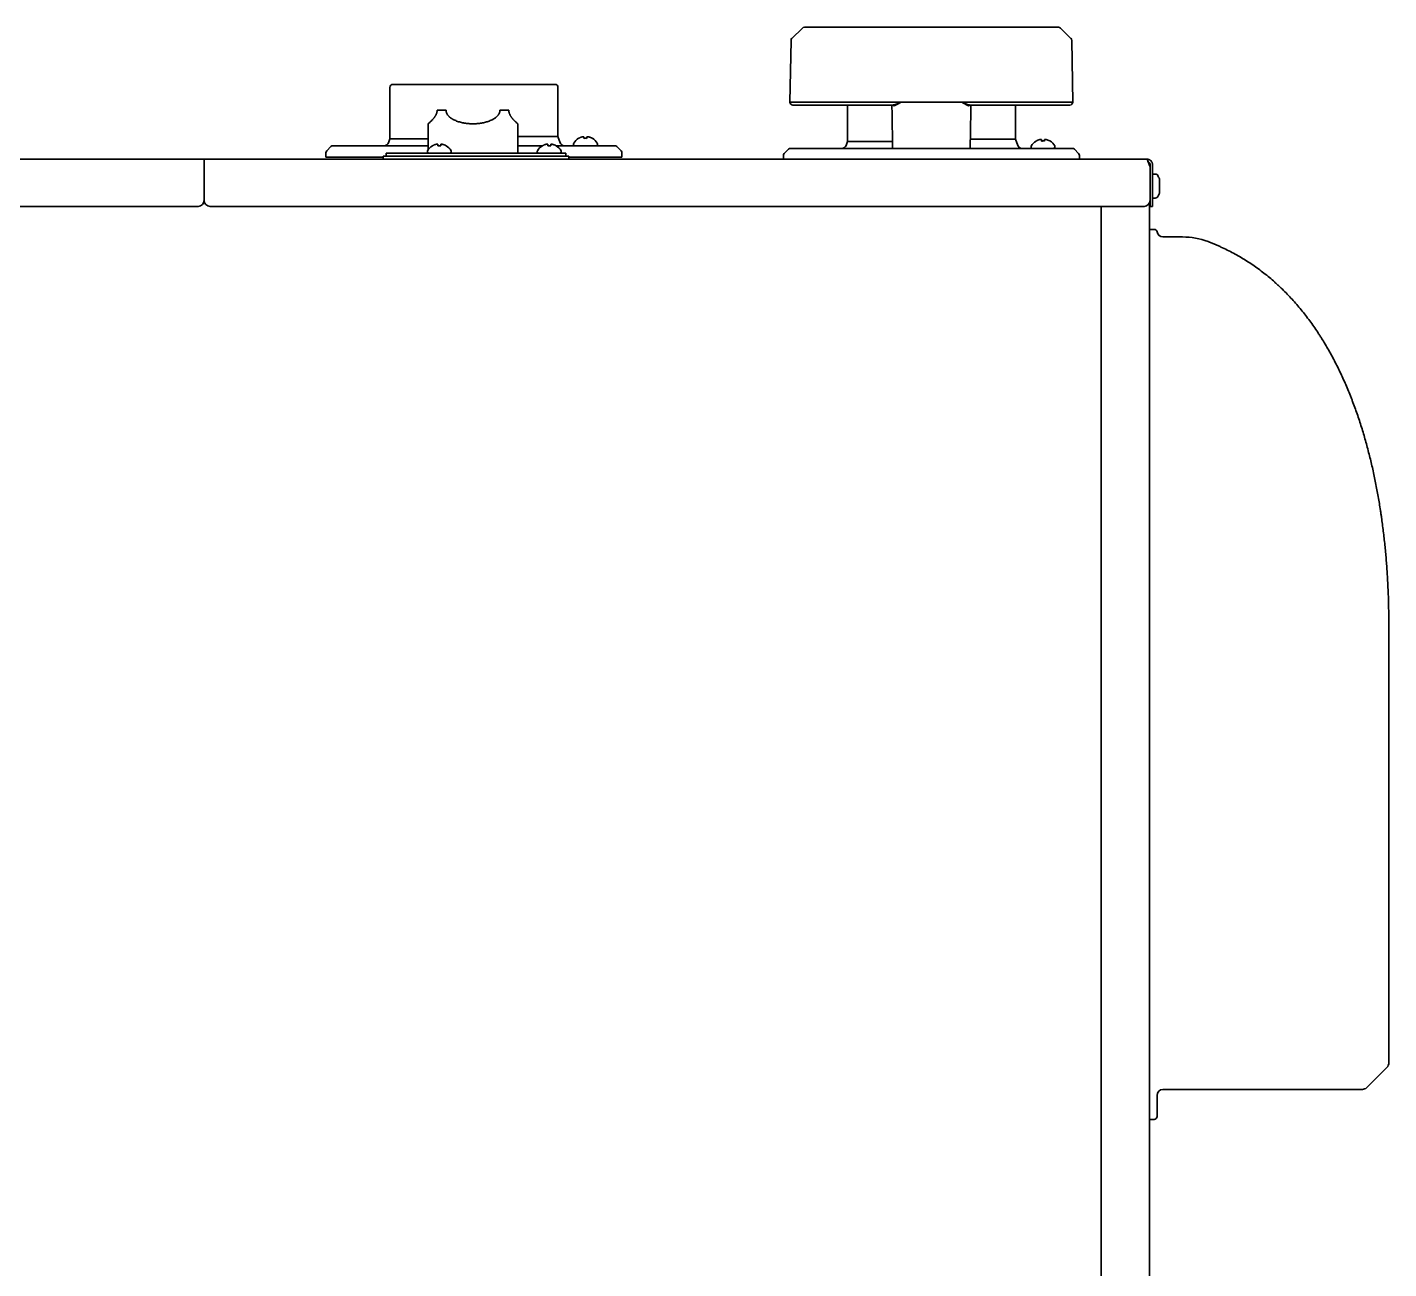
# Model space of a CAD drawing. Extents: x 53 to 4125, y 6244 to 9910.
# Drawn here: x 1509 to 1964.3, y 8372 to 8787 of the extents above; entities that cross this region are included whole.
import ezdxf

# ---------------------------------------------------------------- set-up
doc = ezdxf.new("R2010")
doc.units = 0
doc.header["$LTSCALE"] = 5
doc.layers.add('1', color=7, linetype='CONTINUOUS', true_color=0xffffff)

msp = doc.modelspace()

# ---------------------------------------------------------------- linework, layer by layer
at = {"layer": '1', "color": 7, "linetype": 'Continuous', "lineweight": 35}
for p, q in [((1768.2, 8786.72), (1764.71, 8783.29)), ((1768.9, 8787), (1853.81, 8787)), ((1857.99, 8783.29), (1854.51, 8786.72)), ((1764.41, 8782.59), (1764.05, 8762)), ((1858.65, 8762), (1858.29, 8782.59)), ((1630.26, 8766.9), (1630.26, 8749.65)), ((1630.26, 8766.9), (1630.26, 8749.65)), ((1631.26, 8767.9), (1648.1, 8767.9)), ((1631.26, 8767.9), (1648.1, 8767.9)), ((1645.74, 8767.9), (1663.21, 8767.9)), ((1648.1, 8767.9), (1650.52, 8767.9)), ((1648.1, 8767.9), (1650.52, 8767.9)), ((1650.52, 8767.9), (1652.28, 8767.9)), ((1650.52, 8767.9), (1652.28, 8767.9)), ((1652.28, 8767.9), (1664.43, 8767.9)), ((1652.28, 8767.9), (1664.43, 8767.9)), ((1664.43, 8767.9), (1666.19, 8767.9)), ((1664.43, 8767.9), (1666.19, 8767.9)), ((1666.19, 8767.9), (1668.62, 8767.9)), ((1666.19, 8767.9), (1668.62, 8767.9)), ((1666.49, 8767.9), (1667.85, 8767.9)), ((1667.85, 8767.9), (1680.66, 8767.9)), ((1668.62, 8767.9), (1685.46, 8767.9)), ((1668.62, 8767.9), (1685.46, 8767.9)), ((1680.66, 8767.9), (1682.02, 8767.9)), ((1686.46, 8750.43), (1686.46, 8766.9)), ((1686.46, 8750.43), (1686.46, 8766.9)), ((1647.33, 8759.23), (1646.05, 8759.23)), ((1646.05, 8759.23), (1647.33, 8759.23)), ((1670.05, 8759.23), (1668.78, 8759.23)), ((1668.78, 8759.23), (1670.05, 8759.23)), ((1858.65, 8762), (1764.05, 8762)), ((1764.05, 8762), (1764.05, 8761.98)), ((1798.5, 8761), (1765.05, 8761)), ((1783.25, 8761), (1783.25, 8748.75)), ((1783.25, 8761), (1783.25, 8748.75)), ((1857.65, 8761), (1824.2, 8761)), ((1839.45, 8749.53), (1839.45, 8761)), ((1839.45, 8749.53), (1839.45, 8761)), ((1858.65, 8761.98), (1858.65, 8762)), ((1643.05, 8754.74), (1643.05, 8746.01)), ((1673.06, 8744.9), (1673.05, 8754.74)), ((1673.05, 8750.43), (1686.46, 8750.43)), ((1673.05, 8750.43), (1686.46, 8750.43)), ((1687.2, 8748.39), (1686.46, 8750.43)), ((1687.2, 8748.39), (1686.46, 8750.43)), ((1610.56, 8747.11), (1609.15, 8745.69)), ((1610.56, 8747.11), (1609.15, 8745.69)), ((1611.27, 8747.4), (1643.06, 8747.4)), ((1611.27, 8747.4), (1643.06, 8747.4)), ((1630.26, 8749.65), (1629.8, 8748.39)), ((1630.26, 8749.65), (1629.8, 8748.39)), ((1630.26, 8749.65), (1643.05, 8749.65)), ((1630.26, 8749.65), (1643.05, 8749.65)), ((1644.51, 8747.35), (1644.51, 8747.38)), ((1649.11, 8747.38), (1649.11, 8747.35)), ((1673.06, 8747.4), (1681.42, 8747.4)), ((1673.06, 8747.4), (1681.45, 8747.4)), ((1681.26, 8747.35), (1681.26, 8747.38)), ((1685.76, 8747.4), (1705.44, 8747.4)), ((1685.79, 8747.4), (1705.44, 8747.4)), ((1685.86, 8747.38), (1685.86, 8747.35)), ((1691.68, 8748), (1691.68, 8747.8)), ((1693.38, 8749.85), (1693.38, 8749.88)), ((1697.98, 8749.88), (1697.98, 8749.85)), ((1699.68, 8747.8), (1699.68, 8748)), ((1707.56, 8745.69), (1706.15, 8747.11)), ((1707.56, 8745.69), (1706.15, 8747.11)), ((1763.56, 8746.21), (1762.14, 8744.79)), ((1763.56, 8746.21), (1762.14, 8744.79)), ((1764.26, 8746.5), (1858.44, 8746.5)), ((1764.26, 8746.5), (1858.44, 8746.5)), ((1783.25, 8748.75), (1782.79, 8747.49)), ((1783.25, 8748.75), (1782.79, 8747.49)), ((1783.25, 8748.75), (1798.34, 8748.75)), ((1783.25, 8748.75), (1798.34, 8748.75)), ((1824.42, 8749.53), (1839.45, 8749.53)), ((1824.42, 8749.53), (1839.45, 8749.53)), ((1840.19, 8747.49), (1839.45, 8749.53)), ((1840.19, 8747.49), (1839.45, 8749.53)), ((1844.67, 8747.07), (1844.67, 8746.87)), ((1846.35, 8748.93), (1846.35, 8748.96)), ((1848.67, 8746.5), (1852.27, 8746.53)), ((1850.95, 8749), (1850.95, 8748.97)), ((1852.67, 8746.94), (1852.67, 8747.14)), ((1860.56, 8744.79), (1859.14, 8746.21)), ((1860.56, 8744.79), (1859.14, 8746.21)), ((1224.51, 8742.9), (1883.21, 8742.9)), ((1568.16, 8742.9), (1568.16, 8741.1)), ((1568.16, 8742.9), (1568.16, 8741.1)), ((1568.16, 8741.1), (1568.16, 8729.1)), ((1568.16, 8741.1), (1568.16, 8729.1)), ((1608.86, 8744.99), (1608.86, 8743.6)), ((1608.86, 8744.99), (1608.86, 8743.6)), ((1628.05, 8743.6), (1608.86, 8743.6)), ((1628.05, 8743.6), (1608.86, 8743.6)), ((1690.06, 8743.9), (1628.06, 8743.9)), ((1628.06, 8743.9), (1628.06, 8742.9)), ((1629.06, 8744.9), (1689.06, 8744.9)), ((1629.06, 8744.9), (1629.06, 8743.9)), ((1642.81, 8745.5), (1642.81, 8745.3)), ((1643.05, 8744.93), (1643.05, 8744.9)), ((1650.81, 8745.3), (1650.81, 8745.5)), ((1679.56, 8745.5), (1679.56, 8745.3)), ((1687.56, 8745.3), (1687.56, 8745.5)), ((1689.06, 8743.9), (1689.06, 8744.9)), ((1690.06, 8742.9), (1690.06, 8743.9)), ((1707.86, 8743.6), (1690.06, 8743.6)), ((1707.86, 8743.6), (1690.06, 8743.6)), ((1707.86, 8743.6), (1707.86, 8744.99)), ((1707.86, 8743.6), (1707.86, 8744.99)), ((1761.85, 8744.09), (1761.85, 8742.9)), ((1761.85, 8744.09), (1761.85, 8742.9)), ((1860.85, 8742.9), (1860.85, 8744.09)), ((1860.85, 8742.9), (1860.85, 8744.09)), ((1883.21, 8742.9), (1883.46, 8742.9)), ((1883.21, 8742.9), (1883.23, 8742.9)), ((1884.45, 8740.37), (1884.11, 8741.1)), ((1884.46, 8741.1), (1884.46, 8740.37)), ((1885.26, 8741.1), (1885.26, 8740.37)), ((1884.45, 8740.37), (1884.45, 8729.1)), ((1884.46, 8740.37), (1884.46, 8729.1)), ((1885.26, 8740.37), (1885.26, 8729.1)), ((1886.21, 8737.9), (1885.26, 8737.9)), ((1887.56, 8731.41), (1887.56, 8736.39)), ((1884.26, 8728.23), (1884.26, 8105.85)), ((1884.46, 8727.1), (1884.46, 8729.1)), ((1885.26, 8729.9), (1886.21, 8729.9)), ((1885.26, 8727.1), (1885.26, 8729.1)), ((1566.16, 8727.1), (1225.26, 8727.1)), ((1882.45, 8727.1), (1570.16, 8727.1)), ((1868.06, 8727.1), (1868.06, 8012)), ((1885.26, 8727.1), (1884.46, 8727.1)), ((1884.28, 8719.11), (1884.28, 8719.4)), ((1884.28, 8719.4), (1885.78, 8719.4)), ((1884.28, 8710.7), (1884.28, 8719.11)), ((1885.78, 8719.4), (1885.81, 8719.4)), ((1884.28, 8714.1), (1884.26, 8714.1)), ((1888.78, 8716.9), (1895.32, 8716.9)), ((1884.28, 8709.99), (1884.28, 8710.7)), ((1884.28, 8709.99), (1884.28, 8437.82)), ((1964.28, 8588.24), (1964.28, 8440.73)), ((1884.26, 8563.9), (1884.28, 8563.9)), ((1884.28, 8562.9), (1884.26, 8562.9)), ((1884.28, 8560.9), (1884.26, 8560.9)), ((1884.26, 8556.9), (1884.28, 8556.9)), ((1884.28, 8554.9), (1884.26, 8554.9)), ((1884.28, 8437.11), (1884.28, 8437.82)), ((1884.28, 8427.4), (1884.28, 8437.11)), ((1963.69, 8439.32), (1956.86, 8432.49)), ((1952.62, 8431.9), (1888.78, 8431.9)), ((1955.45, 8431.9), (1952.62, 8431.9)), ((1884.28, 8422.2), (1884.28, 8427.4)), ((1886.78, 8429.9), (1886.78, 8422.9)), ((1884.28, 8421.9), (1884.28, 8422.2)), ((1885.78, 8421.9), (1884.28, 8421.9))]:
    msp.add_line(p, q, dxfattribs=at)
for centre, radius, start, end in [((1768.9, 8786), 1, 90, 134.5), ((1853.81, 8786), 1, 45.5, 90), ((1765.41, 8782.58), 1, 134.5, 179), ((1857.29, 8782.58), 1, 1, 45.5), ((1631.26, 8766.9), 1, 90, 180), ((1631.26, 8766.9), 1, 90, 180), ((1685.46, 8766.9), 1, 0, 90), ((1685.46, 8766.9), 1, 0, 90), ((1765.05, 8762), 1, 181, 270), ((1857.65, 8762), 1, 270, 359), ((1609.86, 8744.99), 1, 135, 180), ((1609.86, 8744.99), 1, 135, 180), ((1611.27, 8746.4), 1, 90, 135), ((1611.27, 8746.4), 1, 90, 135), ((1628.39, 8748.9), 1.5, 270, 340), ((1628.39, 8748.9), 1.5, 270, 340), ((1643.21, 8745.5), 0.4, 149.6988, 180), ((1647.01, 8743.28), 4.8, 121.3727, 149.6988), ((1646.61, 8743.28), 4.8, 30.3012, 58.6273), ((1650.41, 8745.5), 0.4, 0, 30.3012), ((1679.96, 8745.5), 0.4, 149.6988, 180), ((1683.76, 8743.28), 4.8, 121.3727, 149.6988), ((1683.36, 8743.28), 4.8, 30.3012, 58.6273), ((1688.61, 8748.9), 1.5, 200, 270), ((1688.61, 8748.9), 1.5, 200, 270), ((1687.16, 8745.5), 0.4, 0, 30.3012), ((1692.08, 8748), 0.4, 149.6988, 180), ((1692.08, 8747.8), 0.4, 180, 270), ((1695.88, 8745.78), 4.8, 121.3727, 149.6988), ((1695.48, 8745.78), 4.8, 30.3012, 58.6273), ((1699.28, 8747.8), 0.4, 270, 0), ((1699.28, 8748), 0.4, 0, 30.3012), ((1705.44, 8746.4), 1, 45, 90), ((1705.44, 8746.4), 1, 45, 90), ((1706.86, 8744.99), 1, 0, 45), ((1706.86, 8744.99), 1, 0, 45), ((1764.26, 8745.5), 1, 90, 135), ((1764.26, 8745.5), 1, 90, 135), ((1781.38, 8748), 1.5, 270, 340), ((1781.38, 8748), 1.5, 270, 340), ((1841.6, 8748), 1.5, 200, 270), ((1841.6, 8748), 1.5, 200, 270), ((1845.07, 8747.07), 0.4, 150.1988, 180.5), ((1845.07, 8746.87), 0.4, 180.5, 247.1338), ((1848.89, 8744.88), 4.8, 122.0837, 150.1988), ((1848.68, 8745.2), 3.78, 90.5035, 98.1041), ((1848.68, 8745.2), 3.78, 82.8959, 90.4965), ((1850.88, 8745.92), 0.6, 90.5, 104.5428), ((1848.49, 8744.88), 4.8, 30.8012, 58.9186), ((1852.27, 8746.93), 0.4, 270.5, 0.5), ((1852.27, 8747.13), 0.4, 0.5, 30.8012), ((1858.44, 8745.5), 1, 45, 90), ((1858.44, 8745.5), 1, 45, 90), ((1643.21, 8745.3), 0.4, 180, 270), ((1650.41, 8745.3), 0.4, 270, 0), ((1679.96, 8745.3), 0.4, 180, 270), ((1687.16, 8745.3), 0.4, 270, 0), ((1762.85, 8744.09), 1, 135, 180), ((1762.85, 8744.09), 1, 135, 180), ((1859.85, 8744.09), 1, 0, 45), ((1859.85, 8744.09), 1, 0, 45), ((1886.21, 8736.9), 1, 30, 90), ((1881.01, 8733.9), 7, 20.8372, 30), ((1566.16, 8729.1), 2, 270, 0), ((1570.16, 8729.1), 2, 180, 270), ((1882.45, 8729.1), 2, 270, 0), ((1886.21, 8730.9), 1, 270, 330), ((1881.01, 8733.9), 7, 330, 339.1628), ((1885.82, 8718.4), 1, 9.5941, 90), ((1888.78, 8718.9), 2, 189.5941, 270), ((1895.32, 8692.9), 24, 69.2123, 90), ((1962.28, 8440.73), 2, 315, 0), ((1888.78, 8429.9), 2, 90, 180), ((1955.45, 8433.9), 2, 270, 315), ((1885.78, 8422.9), 1, 270, 0)]:
    msp.add_arc(centre, radius, start, end, dxfattribs=at)
for major_axis, start_param, end_param in [((-15, 0), 0.643501, 0.927295), ((-15, 0), 5.35589, 5.639684), ((14, 0), 2.269019, 2.44337), ((14, 0), 3.839815, 4.014167), ((-15, 0), 3.785094, 4.068888), ((-15, 0), 2.214297, 2.498092), ((14, 0), 0.698222, 0.872574), ((14, 0), 5.410611, 5.584963)]:
    msp.add_ellipse((1658.05, 8759.23), major_axis=major_axis, ratio=0.00002, start_param=start_param, end_param=end_param, dxfattribs=at)
for points, knots in [([(1663.21, 8767.9), (1663.42, 8767.9), (1663.62, 8767.9), (1664.02, 8767.9), (1664.21, 8767.9), (1664.48, 8767.9), (1664.57, 8767.9), (1664.68, 8767.9), (1664.7, 8767.9), (1664.75, 8767.9), (1664.77, 8767.9), (1664.83, 8767.9), (1664.87, 8767.9), (1665.08, 8767.9), (1665.38, 8767.9), (1665.65, 8767.9), (1665.8, 8767.9), (1665.83, 8767.9), (1665.88, 8767.9), (1665.91, 8767.9), (1665.99, 8767.9), (1666.04, 8767.9), (1666.18, 8767.9), (1666.26, 8767.9), (1666.4, 8767.9), (1666.45, 8767.9), (1666.49, 8767.9)], [0, 0, 0, 0, 0.125, 0.125, 0.25, 0.25, 0.3125, 0.3125, 0.328125, 0.328125, 0.34375, 0.34375, 0.375, 0.375, 0.5, 0.625, 0.625, 0.65625, 0.65625, 0.6875, 0.6875, 0.75, 0.75, 0.875, 0.875, 1, 1, 1, 1]), ([(1682.02, 8767.9), (1682.06, 8767.9), (1682.11, 8767.9), (1682.25, 8767.9), (1682.33, 8767.9), (1682.47, 8767.9), (1682.52, 8767.9), (1682.59, 8767.9), (1682.6, 8767.9), (1682.63, 8767.9), (1682.64, 8767.9), (1682.69, 8767.9), (1682.71, 8767.9), (1682.86, 8767.9), (1683.13, 8767.9), (1683.43, 8767.9), (1683.64, 8767.9), (1683.68, 8767.9), (1683.76, 8767.9), (1683.81, 8767.9), (1683.94, 8767.9), (1684.03, 8767.9), (1684.3, 8767.9), (1684.49, 8767.9), (1684.89, 8767.9), (1685.09, 8767.9), (1685.31, 8767.9)], [0, 0, 0, 0, 0.125, 0.125, 0.25, 0.25, 0.3125, 0.3125, 0.328125, 0.328125, 0.34375, 0.34375, 0.375, 0.375, 0.5, 0.625, 0.625, 0.65625, 0.65625, 0.6875, 0.6875, 0.75, 0.75, 0.875, 0.875, 1, 1, 1, 1]), ([(1646.05, 8759.23), (1646.05, 8759.17), (1646.05, 8759.11), (1646.05, 8758.99), (1646.04, 8758.93), (1646.02, 8758.75), (1646, 8758.64), (1645.95, 8758.41), (1645.92, 8758.31), (1645.85, 8758.1), (1645.81, 8758), (1645.76, 8757.88), (1645.75, 8757.86), (1645.72, 8757.81), (1645.71, 8757.79), (1645.68, 8757.72), (1645.66, 8757.67), (1645.59, 8757.54), (1645.54, 8757.45), (1645.45, 8757.29), (1645.4, 8757.22), (1645.3, 8757.07), (1645.25, 8756.99), (1645.18, 8756.89), (1645.15, 8756.85), (1645.1, 8756.79), (1645.08, 8756.75), (1645, 8756.66), (1644.95, 8756.59), (1644.85, 8756.47), (1644.8, 8756.42), (1644.71, 8756.3), (1644.66, 8756.25), (1644.42, 8755.99), (1644.25, 8755.81), (1644.04, 8755.61), (1644, 8755.57), (1643.92, 8755.5), (1643.81, 8755.39), (1643.71, 8755.3), (1643.52, 8755.12), (1643.41, 8755.03), (1643.3, 8754.93), (1643.27, 8754.91), (1643.24, 8754.88), (1643.22, 8754.87), (1643.21, 8754.86), (1643.17, 8754.82), (1643.14, 8754.8), (1643.08, 8754.74), (1643.05, 8754.73), (1643.05, 8754.73)], [0, 0, 0, 0, 0.015628, 0.015628, 0.031257, 0.031257, 0.062514, 0.062514, 0.09377, 0.09377, 0.125027, 0.125027, 0.132842, 0.132842, 0.140656, 0.140656, 0.156284, 0.156284, 0.187541, 0.187541, 0.218798, 0.218798, 0.250055, 0.250055, 0.265683, 0.265683, 0.281311, 0.281311, 0.312568, 0.312568, 0.343825, 0.343825, 0.375082, 0.375082, 0.500109, 0.500109, 0.531366, 0.531366, 0.562623, 0.625137, 0.625137, 0.750164, 0.750164, 0.781421, 0.797049, 0.797049, 0.812678, 0.812678, 0.875191, 0.875191, 1, 1, 1, 1]), ([(1667.05, 8759.23), (1667.05, 8759.17), (1667.05, 8759.11), (1667.04, 8758.99), (1667.03, 8758.93), (1667.01, 8758.75), (1666.98, 8758.64), (1666.91, 8758.41), (1666.87, 8758.31), (1666.77, 8758.1), (1666.72, 8758), (1666.64, 8757.88), (1666.63, 8757.86), (1666.6, 8757.81), (1666.58, 8757.79), (1666.53, 8757.72), (1666.5, 8757.67), (1666.4, 8757.54), (1666.33, 8757.46), (1666.19, 8757.29), (1666.11, 8757.22), (1665.95, 8757.07), (1665.87, 8757), (1665.75, 8756.89), (1665.71, 8756.86), (1665.62, 8756.79), (1665.58, 8756.76), (1665.45, 8756.66), (1665.36, 8756.6), (1665.18, 8756.48), (1665.09, 8756.42), (1664.9, 8756.31), (1664.81, 8756.25), (1664.33, 8755.99), (1663.93, 8755.81), (1663.41, 8755.61), (1663.31, 8755.57), (1663.09, 8755.5), (1662.77, 8755.39), (1662.45, 8755.3), (1661.78, 8755.12), (1661.33, 8755.03), (1660.76, 8754.93), (1660.58, 8754.91), (1660.41, 8754.88), (1660.29, 8754.87), (1660.23, 8754.86), (1659.94, 8754.83), (1659.47, 8754.78), (1659, 8754.75), (1658.52, 8754.73), (1658.29, 8754.73), (1657.81, 8754.73), (1657.57, 8754.73), (1657.1, 8754.75), (1656.86, 8754.77), (1656.16, 8754.82), (1655.69, 8754.88), (1655.12, 8754.97), (1654.95, 8755), (1654.78, 8755.04), (1654.66, 8755.06), (1654.6, 8755.07), (1654.32, 8755.13), (1654.1, 8755.18), (1653.66, 8755.3), (1653.44, 8755.36), (1653.01, 8755.5), (1652.8, 8755.57), (1652.39, 8755.73), (1652.19, 8755.81), (1651.79, 8755.99), (1651.59, 8756.09), (1651.35, 8756.22), (1651.31, 8756.25), (1651.21, 8756.3), (1651.16, 8756.33), (1651.02, 8756.42), (1650.93, 8756.47), (1650.66, 8756.66), (1650.49, 8756.79), (1650.28, 8756.96), (1650.24, 8757), (1650.16, 8757.07), (1650.12, 8757.1), (1650, 8757.22), (1649.92, 8757.3), (1649.78, 8757.46), (1649.71, 8757.54), (1649.58, 8757.72), (1649.51, 8757.81), (1649.44, 8757.93), (1649.42, 8757.95), (1649.4, 8758), (1649.35, 8758.07), (1649.32, 8758.15), (1649.24, 8758.31), (1649.2, 8758.41), (1649.16, 8758.55), (1649.15, 8758.58), (1649.13, 8758.64), (1649.12, 8758.67), (1649.1, 8758.75), (1649.09, 8758.81), (1649.06, 8758.99), (1649.05, 8759.11), (1649.05, 8759.23)], [0, 0, 0, 0, 0.007812, 0.007812, 0.015625, 0.015625, 0.03125, 0.03125, 0.046875, 0.046875, 0.0625, 0.0625, 0.066406, 0.066406, 0.070312, 0.070312, 0.078125, 0.078125, 0.09375, 0.09375, 0.109375, 0.109375, 0.125, 0.125, 0.132812, 0.132812, 0.140625, 0.140625, 0.15625, 0.15625, 0.171875, 0.171875, 0.1875, 0.1875, 0.25, 0.25, 0.265625, 0.265625, 0.28125, 0.3125, 0.3125, 0.375, 0.375, 0.390625, 0.398437, 0.398437, 0.40625, 0.40625, 0.4375, 0.46875, 0.46875, 0.5, 0.5, 0.53125, 0.53125, 0.5625, 0.5625, 0.625, 0.625, 0.640625, 0.648437, 0.648437, 0.65625, 0.65625, 0.6875, 0.6875, 0.71875, 0.71875, 0.75, 0.75, 0.78125, 0.78125, 0.8125, 0.8125, 0.820312, 0.820312, 0.828125, 0.828125, 0.84375, 0.84375, 0.875, 0.875, 0.882812, 0.882812, 0.890625, 0.890625, 0.90625, 0.90625, 0.921875, 0.921875, 0.9375, 0.9375, 0.941406, 0.941406, 0.945313, 0.953125, 0.953125, 0.96875, 0.96875, 0.972656, 0.972656, 0.976563, 0.976563, 0.984375, 0.984375, 1, 1, 1, 1]), ([(1673.05, 8754.73), (1673.05, 8754.73), (1673.03, 8754.75), (1672.97, 8754.8), (1672.94, 8754.83), (1672.89, 8754.87), (1672.87, 8754.88), (1672.83, 8754.92), (1672.81, 8754.93), (1672.7, 8755.03), (1672.59, 8755.12), (1672.4, 8755.3), (1672.33, 8755.36), (1672.19, 8755.49), (1672.11, 8755.57), (1671.99, 8755.69), (1671.95, 8755.73), (1671.86, 8755.81), (1671.82, 8755.86), (1671.68, 8755.99), (1671.59, 8756.09), (1671.45, 8756.25), (1671.4, 8756.3), (1671.31, 8756.42), (1671.26, 8756.47), (1671.16, 8756.59), (1671.11, 8756.66), (1671.03, 8756.75), (1671.01, 8756.79), (1670.96, 8756.85), (1670.93, 8756.89), (1670.86, 8756.99), (1670.81, 8757.07), (1670.71, 8757.22), (1670.66, 8757.29), (1670.57, 8757.46), (1670.52, 8757.54), (1670.45, 8757.67), (1670.43, 8757.72), (1670.38, 8757.81), (1670.36, 8757.86), (1670.3, 8758), (1670.26, 8758.1), (1670.21, 8758.25), (1670.19, 8758.31), (1670.17, 8758.39), (1670.16, 8758.41), (1670.15, 8758.47), (1670.14, 8758.5), (1670.11, 8758.64), (1670.09, 8758.75), (1670.07, 8758.93), (1670.06, 8758.99), (1670.06, 8759.08), (1670.06, 8759.11), (1670.05, 8759.17), (1670.05, 8759.2), (1670.05, 8759.23)], [0, 0, 0, 0, 0.125, 0.125, 0.1875, 0.1875, 0.21875, 0.21875, 0.25, 0.25, 0.375, 0.375, 0.4375, 0.4375, 0.5, 0.5, 0.53125, 0.53125, 0.5625, 0.5625, 0.625, 0.625, 0.65625, 0.65625, 0.6875, 0.6875, 0.71875, 0.71875, 0.734375, 0.734375, 0.75, 0.75, 0.78125, 0.78125, 0.8125, 0.8125, 0.84375, 0.84375, 0.859375, 0.859375, 0.875, 0.875, 0.90625, 0.90625, 0.921875, 0.921875, 0.929688, 0.929688, 0.9375, 0.9375, 0.96875, 0.96875, 0.984375, 0.984375, 0.992188, 0.992188, 1, 1, 1, 1]), ([(1798.5, 8761), (1798.51, 8761), (1798.52, 8761), (1798.53, 8761), (1798.55, 8761), (1798.56, 8761), (1798.58, 8761), (1798.59, 8761.01), (1798.61, 8761.01), (1798.62, 8761.01), (1798.64, 8761.01), (1798.65, 8761.01), (1798.67, 8761.01), (1798.69, 8761.02), (1798.7, 8761.02), (1798.72, 8761.02), (1798.74, 8761.02), (1798.75, 8761.03), (1798.77, 8761.03), (1798.79, 8761.03), (1798.8, 8761.03), (1798.82, 8761.04), (1798.84, 8761.04), (1798.86, 8761.05), (1798.88, 8761.05), (1798.9, 8761.05), (1798.92, 8761.06), (1798.93, 8761.06), (1798.95, 8761.07), (1798.97, 8761.07), (1798.99, 8761.08), (1799.01, 8761.08), (1799.03, 8761.09), (1799.05, 8761.1), (1799.08, 8761.1), (1799.1, 8761.11), (1799.12, 8761.11), (1799.14, 8761.12), (1799.16, 8761.13), (1799.18, 8761.13), (1799.2, 8761.14), (1799.23, 8761.15), (1799.25, 8761.16), (1799.27, 8761.16), (1799.3, 8761.17), (1799.32, 8761.18), (1799.34, 8761.19), (1799.37, 8761.2), (1799.39, 8761.21), (1799.41, 8761.21), (1799.44, 8761.22), (1799.46, 8761.23), (1799.49, 8761.24), (1799.51, 8761.25), (1799.54, 8761.26), (1799.56, 8761.27), (1799.59, 8761.28), (1799.62, 8761.29), (1799.64, 8761.3), (1799.67, 8761.31), (1799.7, 8761.32), (1799.73, 8761.33), (1799.76, 8761.34), (1799.79, 8761.36), (1799.83, 8761.37), (1799.86, 8761.38), (1799.89, 8761.4), (1799.93, 8761.41), (1799.97, 8761.43), (1800, 8761.44), (1800.04, 8761.46), (1800.08, 8761.47), (1800.12, 8761.49), (1800.16, 8761.51), (1800.21, 8761.53), (1800.25, 8761.54), (1800.29, 8761.56), (1800.34, 8761.58), (1800.39, 8761.6), (1800.43, 8761.62), (1800.48, 8761.64), (1800.53, 8761.66), (1800.58, 8761.69), (1800.63, 8761.71), (1800.69, 8761.73), (1800.74, 8761.75), (1800.79, 8761.78), (1800.85, 8761.8), (1800.91, 8761.83), (1800.96, 8761.85), (1801.02, 8761.88), (1801.08, 8761.9), (1801.14, 8761.93), (1801.21, 8761.96), (1801.25, 8761.98), (1801.27, 8761.98)], [0, 0, 0, 0, 0.00651, 0.01307, 0.019681, 0.026343, 0.033056, 0.03982, 0.046635, 0.053501, 0.060419, 0.067389, 0.07441, 0.081484, 0.088609, 0.095787, 0.103017, 0.1103, 0.117636, 0.125024, 0.132465, 0.139959, 0.147506, 0.155106, 0.16276, 0.170467, 0.178228, 0.186042, 0.193911, 0.201833, 0.209809, 0.217839, 0.225924, 0.234062, 0.242255, 0.250503, 0.258805, 0.267162, 0.275573, 0.28404, 0.292561, 0.301137, 0.309768, 0.318455, 0.327197, 0.335993, 0.344846, 0.353753, 0.362716, 0.371735, 0.38081, 0.38994, 0.399125, 0.408367, 0.417664, 0.42659, 0.435804, 0.445304, 0.455092, 0.465168, 0.475531, 0.486183, 0.497122, 0.50835, 0.519867, 0.531672, 0.543766, 0.556149, 0.568821, 0.581782, 0.595033, 0.608573, 0.622403, 0.636523, 0.650932, 0.665631, 0.68062, 0.695899, 0.711469, 0.727328, 0.743477, 0.759916, 0.776646, 0.793665, 0.810975, 0.828574, 0.846463, 0.864642, 0.883111, 0.90187, 0.920918, 0.940255, 0.959881, 0.979796, 1, 1, 1, 1]), ([(1801.27, 8761.98), (1801.26, 8761.98), (1801.24, 8761.97), (1801.21, 8761.95), (1801.18, 8761.93), (1801.15, 8761.92), (1801.13, 8761.9), (1801.1, 8761.88), (1801.07, 8761.87), (1801.04, 8761.85), (1801.01, 8761.84), (1800.99, 8761.82), (1800.96, 8761.81), (1800.93, 8761.79), (1800.91, 8761.77), (1800.88, 8761.76), (1800.85, 8761.74), (1800.83, 8761.73), (1800.8, 8761.71), (1800.78, 8761.7), (1800.75, 8761.68), (1800.72, 8761.67), (1800.7, 8761.66), (1800.67, 8761.64), (1800.65, 8761.63), (1800.63, 8761.61), (1800.6, 8761.6), (1800.58, 8761.59), (1800.55, 8761.57), (1800.53, 8761.56), (1800.51, 8761.55), (1800.48, 8761.53), (1800.46, 8761.52), (1800.44, 8761.51), (1800.41, 8761.49), (1800.39, 8761.48), (1800.37, 8761.47), (1800.35, 8761.46), (1800.33, 8761.44), (1800.3, 8761.43), (1800.28, 8761.42), (1800.26, 8761.41), (1800.24, 8761.4), (1800.22, 8761.38), (1800.2, 8761.37), (1800.18, 8761.36), (1800.16, 8761.35), (1800.14, 8761.34), (1800.12, 8761.33), (1800.1, 8761.32), (1800.08, 8761.31), (1800.06, 8761.3), (1800.04, 8761.28), (1800.02, 8761.27), (1800, 8761.26), (1799.98, 8761.25), (1799.97, 8761.24), (1799.95, 8761.23), (1799.93, 8761.22), (1799.91, 8761.21), (1799.89, 8761.21), (1799.88, 8761.2), (1799.86, 8761.19), (1799.84, 8761.18), (1799.83, 8761.17), (1799.81, 8761.16), (1799.79, 8761.15), (1799.78, 8761.14), (1799.76, 8761.13), (1799.74, 8761.13), (1799.73, 8761.12), (1799.71, 8761.11), (1799.7, 8761.1), (1799.68, 8761.09), (1799.67, 8761.09), (1799.65, 8761.08), (1799.6, 8761.05), (1799.5, 8761), (1799.37, 8760.94), (1799.25, 8760.89), (1799.16, 8760.86), (1799.11, 8760.84), (1799.08, 8760.83), (1799.04, 8760.82), (1799.01, 8760.81), (1798.98, 8760.8), (1798.95, 8760.79), (1798.93, 8760.78), (1798.9, 8760.78), (1798.87, 8760.77), (1798.84, 8760.77), (1798.82, 8760.76), (1798.79, 8760.76), (1798.77, 8760.76), (1798.74, 8760.76), (1798.73, 8760.76), (1798.72, 8760.76)], [0, 0, 0, 0, 0.009824, 0.019593, 0.029307, 0.038966, 0.04857, 0.058119, 0.067613, 0.077053, 0.086437, 0.095767, 0.105042, 0.114262, 0.123427, 0.132537, 0.141593, 0.150594, 0.15954, 0.168431, 0.177267, 0.186049, 0.194776, 0.203448, 0.212066, 0.220629, 0.229137, 0.237591, 0.24599, 0.254335, 0.262624, 0.27086, 0.27904, 0.287167, 0.295238, 0.303256, 0.311218, 0.319127, 0.326981, 0.33478, 0.342525, 0.350216, 0.357852, 0.365434, 0.372962, 0.380435, 0.387854, 0.395219, 0.40253, 0.409787, 0.416989, 0.424137, 0.431232, 0.438272, 0.445258, 0.45219, 0.459068, 0.465892, 0.472662, 0.479379, 0.486041, 0.49265, 0.499205, 0.505706, 0.512153, 0.518547, 0.524887, 0.531174, 0.537407, 0.543586, 0.549712, 0.555785, 0.561804, 0.56777, 0.573683, 0.579542, 0.585348, 0.641474, 0.6948, 0.745383, 0.793286, 0.807889, 0.822363, 0.836709, 0.85093, 0.865031, 0.879012, 0.892877, 0.90663, 0.920272, 0.933808, 0.94724, 0.960572, 0.973807, 0.986949, 1, 1, 1, 1]), ([(1823.98, 8760.76), (1823.98, 8760.76), (1823.97, 8760.76), (1823.96, 8760.76), (1823.95, 8760.76), (1823.93, 8760.76), (1823.92, 8760.76), (1823.91, 8760.76), (1823.89, 8760.76), (1823.88, 8760.77), (1823.87, 8760.77), (1823.85, 8760.77), (1823.84, 8760.77), (1823.82, 8760.77), (1823.81, 8760.78), (1823.8, 8760.78), (1823.78, 8760.78), (1823.77, 8760.79), (1823.75, 8760.79), (1823.74, 8760.79), (1823.72, 8760.8), (1823.71, 8760.8), (1823.69, 8760.81), (1823.68, 8760.81), (1823.66, 8760.82), (1823.64, 8760.82), (1823.63, 8760.83), (1823.61, 8760.83), (1823.59, 8760.84), (1823.58, 8760.84), (1823.53, 8760.86), (1823.45, 8760.89), (1823.33, 8760.94), (1823.2, 8761), (1823.08, 8761.06), (1822.95, 8761.13), (1822.84, 8761.19), (1822.73, 8761.24), (1822.63, 8761.3), (1822.54, 8761.35), (1822.44, 8761.41), (1822.36, 8761.46), (1822.29, 8761.49), (1822.24, 8761.52), (1822.19, 8761.55), (1822.14, 8761.57), (1822.09, 8761.6), (1822.04, 8761.63), (1821.99, 8761.66), (1821.94, 8761.69), (1821.89, 8761.72), (1821.83, 8761.75), (1821.78, 8761.78), (1821.72, 8761.82), (1821.67, 8761.85), (1821.61, 8761.88), (1821.55, 8761.92), (1821.49, 8761.95), (1821.45, 8761.97), (1821.43, 8761.98)], [0, 0, 0, 0, 0.006738, 0.013499, 0.020284, 0.027094, 0.033929, 0.04079, 0.047676, 0.05459, 0.06153, 0.068497, 0.075493, 0.082517, 0.089569, 0.096651, 0.103762, 0.110903, 0.118075, 0.125278, 0.132512, 0.139777, 0.147075, 0.154405, 0.161768, 0.169164, 0.176594, 0.184057, 0.191555, 0.199088, 0.206656, 0.254567, 0.305162, 0.358506, 0.414655, 0.457585, 0.501321, 0.545878, 0.578226, 0.612681, 0.649245, 0.687919, 0.704392, 0.721099, 0.738041, 0.755219, 0.772632, 0.79028, 0.808165, 0.826285, 0.844641, 0.863233, 0.882062, 0.901126, 0.920428, 0.939966, 0.95974, 0.979752, 1, 1, 1, 1]), ([(1821.43, 8761.98), (1821.44, 8761.98), (1821.47, 8761.97), (1821.5, 8761.95), (1821.54, 8761.94), (1821.58, 8761.92), (1821.61, 8761.91), (1821.65, 8761.89), (1821.68, 8761.88), (1821.71, 8761.86), (1821.75, 8761.85), (1821.78, 8761.83), (1821.82, 8761.82), (1821.85, 8761.8), (1821.88, 8761.79), (1821.91, 8761.78), (1821.95, 8761.76), (1821.98, 8761.75), (1822.01, 8761.73), (1822.04, 8761.72), (1822.07, 8761.71), (1822.1, 8761.69), (1822.13, 8761.68), (1822.16, 8761.67), (1822.19, 8761.66), (1822.22, 8761.64), (1822.25, 8761.63), (1822.28, 8761.62), (1822.31, 8761.61), (1822.33, 8761.59), (1822.36, 8761.58), (1822.39, 8761.57), (1822.42, 8761.56), (1822.44, 8761.55), (1822.47, 8761.54), (1822.49, 8761.53), (1822.52, 8761.52), (1822.55, 8761.51), (1822.57, 8761.49), (1822.6, 8761.48), (1822.62, 8761.47), (1822.64, 8761.46), (1822.67, 8761.45), (1822.69, 8761.44), (1822.71, 8761.43), (1822.74, 8761.43), (1822.76, 8761.42), (1822.78, 8761.41), (1822.81, 8761.4), (1822.83, 8761.39), (1822.85, 8761.38), (1822.87, 8761.37), (1822.89, 8761.36), (1822.91, 8761.36), (1822.93, 8761.35), (1822.95, 8761.34), (1822.97, 8761.33), (1822.99, 8761.32), (1823.01, 8761.32), (1823.03, 8761.31), (1823.05, 8761.3), (1823.07, 8761.3), (1823.09, 8761.29), (1823.1, 8761.28), (1823.12, 8761.27), (1823.14, 8761.27), (1823.15, 8761.26), (1823.18, 8761.25), (1823.22, 8761.24), (1823.27, 8761.22), (1823.32, 8761.2), (1823.37, 8761.18), (1823.42, 8761.17), (1823.47, 8761.15), (1823.51, 8761.14), (1823.56, 8761.12), (1823.6, 8761.11), (1823.64, 8761.1), (1823.68, 8761.09), (1823.72, 8761.07), (1823.76, 8761.06), (1823.8, 8761.06), (1823.84, 8761.05), (1823.88, 8761.04), (1823.91, 8761.03), (1823.95, 8761.03), (1823.98, 8761.02), (1824.02, 8761.02), (1824.05, 8761.01), (1824.08, 8761.01), (1824.11, 8761.01), (1824.14, 8761), (1824.17, 8761), (1824.19, 8761), (1824.2, 8761)], [0, 0, 0, 0, 0.011672, 0.023259, 0.03476, 0.046176, 0.057505, 0.068749, 0.079908, 0.09098, 0.101967, 0.112867, 0.123682, 0.134411, 0.145054, 0.155611, 0.166082, 0.176467, 0.186766, 0.196979, 0.207106, 0.217146, 0.227101, 0.23697, 0.246752, 0.256449, 0.266059, 0.275583, 0.285021, 0.294373, 0.303639, 0.312819, 0.321912, 0.33092, 0.339841, 0.348677, 0.357426, 0.36609, 0.374667, 0.383158, 0.391564, 0.399883, 0.408116, 0.416263, 0.424325, 0.4323, 0.44019, 0.447994, 0.455712, 0.463344, 0.47089, 0.478351, 0.485726, 0.493015, 0.500218, 0.507336, 0.514368, 0.521315, 0.528176, 0.534951, 0.541641, 0.548246, 0.554765, 0.561199, 0.567547, 0.573811, 0.579988, 0.586081, 0.604999, 0.623671, 0.642098, 0.660281, 0.67822, 0.695916, 0.713369, 0.73058, 0.74755, 0.76428, 0.780769, 0.79702, 0.813033, 0.828809, 0.844349, 0.859653, 0.874723, 0.88956, 0.904165, 0.918538, 0.932682, 0.946598, 0.960286, 0.973748, 0.986986, 1, 1, 1, 1]), ([(1695.18, 8749.85), (1695.18, 8749.97), (1695.18, 8750.08), (1695.18, 8750.22), (1695.18, 8750.26), (1695.18, 8750.33), (1695.18, 8750.37), (1695.18, 8750.4)], [0, 0, 0, 0, 0.5, 0.5, 0.75, 0.75, 1, 1, 1, 1]), ([(1697.98, 8749.85), (1697.78, 8749.97), (1697.57, 8750.08), (1697.24, 8750.22), (1697.13, 8750.26), (1696.91, 8750.33), (1696.8, 8750.37), (1696.68, 8750.4)], [0, 0, 0, 0, 0.5, 0.5, 0.75, 0.75, 1, 1, 1, 1]), ([(1646.31, 8747.35), (1646.31, 8747.47), (1646.31, 8747.58), (1646.31, 8747.72), (1646.31, 8747.76), (1646.31, 8747.83), (1646.31, 8747.87), (1646.31, 8747.9)], [0, 0, 0, 0, 0.5, 0.5, 0.75, 0.75, 1, 1, 1, 1]), ([(1649.11, 8747.35), (1648.9, 8747.47), (1648.69, 8747.58), (1648.37, 8747.72), (1648.26, 8747.76), (1648.04, 8747.83), (1647.92, 8747.87), (1647.81, 8747.9)], [0, 0, 0, 0, 0.5, 0.5, 0.75, 0.75, 1, 1, 1, 1]), ([(1683.06, 8747.35), (1683.06, 8747.47), (1683.06, 8747.58), (1683.06, 8747.72), (1683.06, 8747.76), (1683.06, 8747.83), (1683.06, 8747.87), (1683.06, 8747.9)], [0, 0, 0, 0, 0.5, 0.5, 0.75, 0.75, 1, 1, 1, 1]), ([(1685.86, 8747.35), (1685.65, 8747.47), (1685.44, 8747.58), (1685.12, 8747.72), (1685.01, 8747.76), (1684.79, 8747.83), (1684.67, 8747.87), (1684.56, 8747.9)], [0, 0, 0, 0, 0.5, 0.5, 0.75, 0.75, 1, 1, 1, 1]), ([(1848.15, 8748.94), (1848.15, 8749.07), (1848.15, 8749.17), (1848.15, 8749.31), (1848.15, 8749.35), (1848.15, 8749.43), (1848.15, 8749.46), (1848.15, 8749.49)], [0, 0, 0, 0, 0.5, 0.5, 0.75, 0.75, 1, 1, 1, 1]), ([(1850.95, 8748.97), (1850.75, 8749.09), (1850.54, 8749.2), (1850.21, 8749.33), (1850.1, 8749.37), (1849.88, 8749.45), (1849.76, 8749.48), (1849.65, 8749.51)], [0, 0, 0, 0, 0.5, 0.5, 0.75, 0.75, 1, 1, 1, 1]), ([(1883.23, 8742.9), (1883.3, 8742.88), (1883.38, 8742.82), (1883.52, 8742.62), (1883.6, 8742.49), (1883.75, 8742.16), (1883.82, 8741.96), (1883.97, 8741.55), (1884.04, 8741.33), (1884.11, 8741.1)], [0, 0, 0, 0, 0.25, 0.25, 0.5, 0.5, 0.75, 0.75, 1, 1, 1, 1]), ([(1883.46, 8742.9), (1883.46, 8742.9), (1883.47, 8742.9), (1883.48, 8742.9), (1883.49, 8742.9), (1883.5, 8742.9), (1883.51, 8742.9), (1883.52, 8742.9), (1883.53, 8742.9), (1883.54, 8742.9), (1883.55, 8742.9), (1883.56, 8742.9), (1883.57, 8742.9), (1883.58, 8742.9), (1883.59, 8742.9), (1883.6, 8742.9), (1883.6, 8742.9)], [0, 0, 0, 0, 0.073473, 0.146486, 0.219075, 0.291275, 0.363122, 0.434652, 0.505902, 0.57691, 0.647713, 0.71835, 0.788858, 0.859277, 0.929644, 1, 1, 1, 1]), ([(1883.54, 8742.1), (1883.66, 8742.09), (1883.78, 8742.05), (1884.01, 8741.95), (1884.11, 8741.87), (1884.28, 8741.69), (1884.34, 8741.58), (1884.43, 8741.35), (1884.46, 8741.23), (1884.46, 8741.1)], [0, 0, 0, 0, 0.25, 0.25, 0.5, 0.5, 0.75, 0.75, 1, 1, 1, 1]), ([(1883.6, 8742.9), (1883.72, 8742.89), (1883.83, 8742.87), (1884.04, 8742.81), (1884.15, 8742.77), (1884.35, 8742.67), (1884.44, 8742.61), (1884.62, 8742.48), (1884.7, 8742.4), (1884.86, 8742.24), (1884.92, 8742.15), (1885.04, 8741.96), (1885.09, 8741.86), (1885.17, 8741.65), (1885.2, 8741.54), (1885.25, 8741.33), (1885.26, 8741.21), (1885.26, 8741.1)], [0, 0, 0, 0, 0.125, 0.125, 0.25, 0.25, 0.375, 0.375, 0.5, 0.5, 0.625, 0.625, 0.75, 0.75, 0.875, 0.875, 1, 1, 1, 1]), ([(1903.84, 8715.34), (1904.2, 8715.2), (1904.57, 8715.06), (1905.3, 8714.77), (1905.66, 8714.62), (1906.2, 8714.39), (1906.38, 8714.32), (1906.74, 8714.16), (1907.1, 8714.01), (1907.46, 8713.85), (1907.82, 8713.69), (1907.99, 8713.61), (1908.88, 8713.21), (1909.59, 8712.87), (1910.98, 8712.18), (1911.67, 8711.82), (1913.72, 8710.72), (1915.05, 8709.95), (1917.67, 8708.31), (1918.96, 8707.44), (1921.47, 8705.63), (1922.7, 8704.69), (1924.5, 8703.21), (1925.1, 8702.7), (1925.98, 8701.93), (1926.27, 8701.67), (1926.71, 8701.28), (1926.85, 8701.15), (1927.14, 8700.88), (1928.44, 8699.69), (1929.68, 8698.45), (1931.83, 8696.2), (1932.87, 8695.05), (1934.88, 8692.69), (1935.85, 8691.48), (1937.74, 8689.02), (1938.65, 8687.76), (1939.97, 8685.83), (1940.62, 8684.86), (1941.36, 8683.71), (1941.68, 8683.22), (1941.88, 8682.89), (1941.99, 8682.72), (1942.92, 8681.22), (1943.71, 8679.88), (1945.23, 8677.16), (1945.96, 8675.79), (1947.37, 8673.01), (1948.05, 8671.61), (1949.35, 8668.78), (1949.97, 8667.36), (1950.87, 8665.2), (1951.31, 8664.12), (1951.74, 8663.03), (1952.02, 8662.3), (1952.16, 8661.93), (1952.85, 8660.11), (1953.38, 8658.64), (1954.39, 8655.69), (1954.87, 8654.21), (1955.79, 8651.24), (1956.22, 8649.75), (1957.06, 8646.76), (1957.46, 8645.26), (1958.21, 8642.25), (1958.57, 8640.74), (1959.25, 8637.71), (1959.89, 8634.67), (1960.75, 8630.08), (1961.26, 8627.01), (1961.56, 8625.09), (1961.61, 8624.7), (1961.73, 8623.93), (1961.78, 8623.54), (1961.95, 8622.39), (1962.06, 8621.61), (1962.36, 8619.3), (1962.74, 8616.2), (1963.06, 8613.11), (1963.35, 8610.01), (1963.48, 8608.46), (1963.7, 8605.36), (1963.8, 8603.8), (1963.98, 8600.7), (1964.05, 8599.14), (1964.16, 8596.03), (1964.2, 8594.48), (1964.26, 8591.36), (1964.28, 8589.8), (1964.28, 8588.24)], [0, 0, 0, 0, 0.007812, 0.007812, 0.015625, 0.015625, 0.019531, 0.019531, 0.023438, 0.027344, 0.027344, 0.03125, 0.03125, 0.046875, 0.046875, 0.0625, 0.0625, 0.09375, 0.09375, 0.125, 0.125, 0.15625, 0.15625, 0.171875, 0.171875, 0.179687, 0.179687, 0.183594, 0.183594, 0.1875, 0.21875, 0.21875, 0.25, 0.25, 0.28125, 0.28125, 0.3125, 0.3125, 0.328125, 0.335937, 0.339844, 0.339844, 0.34375, 0.34375, 0.375, 0.375, 0.40625, 0.40625, 0.4375, 0.4375, 0.46875, 0.46875, 0.484375, 0.492187, 0.492187, 0.5, 0.5, 0.53125, 0.53125, 0.5625, 0.5625, 0.59375, 0.59375, 0.625, 0.625, 0.65625, 0.65625, 0.6875, 0.71875, 0.75, 0.75, 0.757813, 0.757813, 0.765625, 0.765625, 0.78125, 0.78125, 0.8125, 0.84375, 0.84375, 0.875, 0.875, 0.90625, 0.90625, 0.9375, 0.9375, 0.96875, 0.96875, 1, 1, 1, 1])]:
    msp.add_open_spline(points, degree=3, knots=knots, dxfattribs=at)
for points, degree in [([(1798.39, 8746.5), (1798.14, 8761)], 1), ([(1824.56, 8761), (1824.31, 8746.5)], 1), ([(1694.68, 8750.4), (1694.63, 8750.38), (1694.52, 8750.35), (1694.36, 8750.3), (1694.2, 8750.25), (1694.04, 8750.19), (1693.89, 8750.12), (1693.73, 8750.04), (1693.57, 8749.96), (1693.44, 8749.89), (1693.38, 8749.85)], 3), ([(1695.18, 8750.4), (1695.15, 8750.4), (1695.1, 8750.41), (1695.03, 8750.41), (1694.96, 8750.41), (1694.89, 8750.41), (1694.82, 8750.41), (1694.75, 8750.41), (1694.7, 8750.4), (1694.68, 8750.4)], 3), ([(1696.68, 8750.4), (1696.66, 8750.4), (1696.61, 8750.41), (1696.54, 8750.41), (1696.47, 8750.41), (1696.39, 8750.41), (1696.32, 8750.41), (1696.25, 8750.41), (1696.2, 8750.4), (1696.18, 8750.4)], 3), ([(1696.18, 8750.4), (1696.18, 8750.38), (1696.18, 8750.35), (1696.18, 8750.3), (1696.18, 8750.25), (1696.18, 8750.19), (1696.18, 8750.12), (1696.18, 8750.04), (1696.18, 8749.96), (1696.18, 8749.89), (1696.18, 8749.85)], 3), ([(1645.81, 8747.9), (1645.75, 8747.88), (1645.65, 8747.85), (1645.48, 8747.8), (1645.32, 8747.75), (1645.17, 8747.69), (1645.02, 8747.62), (1644.86, 8747.54), (1644.69, 8747.46), (1644.57, 8747.39), (1644.51, 8747.35)], 3), ([(1646.31, 8747.9), (1646.28, 8747.9), (1646.23, 8747.91), (1646.16, 8747.91), (1646.08, 8747.91), (1646.01, 8747.91), (1645.95, 8747.91), (1645.88, 8747.91), (1645.83, 8747.9), (1645.81, 8747.9)], 3), ([(1647.31, 8747.35), (1647.14, 8747.37), (1646.81, 8747.39), (1646.47, 8747.37), (1646.31, 8747.35)], 3), ([(1647.81, 8747.9), (1647.78, 8747.9), (1647.74, 8747.91), (1647.66, 8747.91), (1647.59, 8747.91), (1647.52, 8747.91), (1647.45, 8747.91), (1647.38, 8747.91), (1647.33, 8747.9), (1647.31, 8747.9)], 3), ([(1647.31, 8747.9), (1647.31, 8747.88), (1647.31, 8747.85), (1647.31, 8747.8), (1647.31, 8747.75), (1647.31, 8747.69), (1647.31, 8747.62), (1647.31, 8747.54), (1647.31, 8747.46), (1647.31, 8747.39), (1647.31, 8747.35)], 3), ([(1682.56, 8747.9), (1682.5, 8747.88), (1682.4, 8747.85), (1682.23, 8747.8), (1682.07, 8747.75), (1681.92, 8747.69), (1681.77, 8747.62), (1681.61, 8747.54), (1681.44, 8747.46), (1681.32, 8747.39), (1681.26, 8747.35)], 3), ([(1683.06, 8747.9), (1683.03, 8747.9), (1682.98, 8747.91), (1682.91, 8747.91), (1682.83, 8747.91), (1682.76, 8747.91), (1682.7, 8747.91), (1682.63, 8747.91), (1682.58, 8747.9), (1682.56, 8747.9)], 3), ([(1684.06, 8747.35), (1683.89, 8747.37), (1683.56, 8747.39), (1683.22, 8747.37), (1683.06, 8747.35)], 3), ([(1684.56, 8747.9), (1684.53, 8747.9), (1684.49, 8747.91), (1684.41, 8747.91), (1684.34, 8747.91), (1684.27, 8747.91), (1684.2, 8747.91), (1684.13, 8747.91), (1684.08, 8747.9), (1684.06, 8747.9)], 3), ([(1684.06, 8747.9), (1684.06, 8747.88), (1684.06, 8747.85), (1684.06, 8747.8), (1684.06, 8747.75), (1684.06, 8747.69), (1684.06, 8747.62), (1684.06, 8747.54), (1684.06, 8747.46), (1684.06, 8747.39), (1684.06, 8747.35)], 3), ([(1696.18, 8749.85), (1696.01, 8749.87), (1695.68, 8749.89), (1695.35, 8749.87), (1695.18, 8749.85)], 3), ([(1847.65, 8749.49), (1847.59, 8749.47), (1847.48, 8749.44), (1847.32, 8749.39), (1847.17, 8749.33), (1847.01, 8749.27), (1846.86, 8749.2), (1846.7, 8749.13), (1846.54, 8749.04), (1846.42, 8748.97), (1846.35, 8748.93)], 3), ([(1848.15, 8749.49), (1848.12, 8749.5), (1848.08, 8749.5), (1848, 8749.51), (1847.93, 8749.51), (1847.86, 8749.51), (1847.79, 8749.5), (1847.72, 8749.5), (1847.67, 8749.49), (1847.65, 8749.49)], 3), ([(1849.65, 8749.51), (1849.62, 8749.51), (1849.57, 8749.51), (1849.5, 8749.52), (1849.42, 8749.52), (1849.35, 8749.52), (1849.28, 8749.52), (1849.22, 8749.51), (1849.17, 8749.51), (1849.15, 8749.5)], 3), ([(1849.15, 8749.5), (1849.15, 8749.49), (1849.15, 8749.46), (1849.15, 8749.41), (1849.15, 8749.35), (1849.15, 8749.29), (1849.15, 8749.22), (1849.15, 8749.15), (1849.15, 8749.06), (1849.15, 8748.99), (1849.15, 8748.95)], 3)]:
    msp.add_open_spline(points, degree=degree, dxfattribs=at)

doc.saveas('drawing.dxf')
